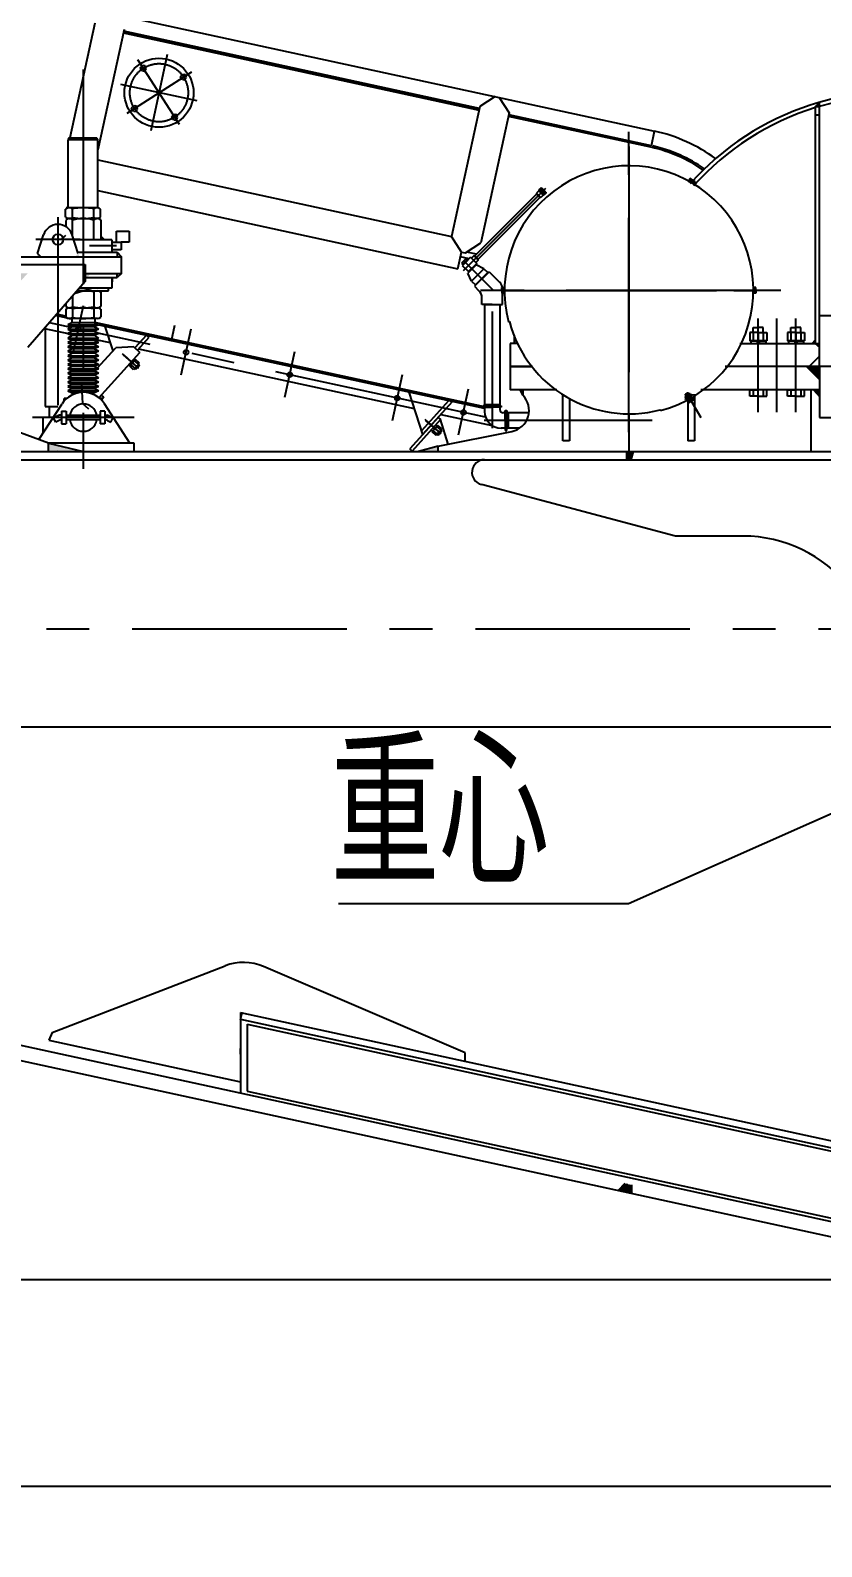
# Model space of a CAD drawing. Header units: millimetres. Extents: x 0 to 25200, y 0 to 17820.
# Drawn here: x 8133 to 10505, y 10669 to 15213 of the extents above; entities that cross this region are included whole.
import ezdxf

# ---------------------------------------------------------------- set-up
doc = ezdxf.new("R2010")
doc.units = ezdxf.units.MM
doc.header["$LTSCALE"] = 600
doc.linetypes.add('F', pattern=[0.75, 0.5, -0.25])
doc.linetypes.add('G', pattern=[2, 1.25, -0.25, 0.25, -0.25])
for name, color, linetype in [('01', 7, 'Continuous'), ('02', 1, 'Continuous'), ('04', 2, 'F'), ('05', 142, 'G'), ('08', 1, 'Continuous')]:
    doc.layers.add(name, color=color, linetype=linetype)
doc.styles.get("Standard").update_dxf_attribs({"font": 'isocp', "width": 0.707, "bigfont": 'intecad.shx'})
doc.dimstyles.new('INTE', dxfattribs={"dimscale": 60, "dimtxt": 7, "dimasz": 3, "dimexe": 3, "dimexo": 0, "dimgap": 1, "dimtad": 1, "dimdec": 0, "dimdsep": 46, "dimtxsty": 'Standard', "dimcen": 0, "dimclrd": 1, "dimclre": 1, "dimclrt": 3, "dimaunit": 1, "dimadec": 0, "dimazin": 0, "dimtfac": 1, "dimtdec": 0, "dimtmove": 0, "dimatfit": 0, "dimfxl": 0, "dimarcsym": 0})

# ---------------------------------------------------------------- blocks, each defined once
blk = doc.blocks.new('*U5')
at = {"layer": '01'}
for p, q in [((-25.6, 0), (-25.6, 25.4)), ((-25.6, 25.4), (0, 25.4)), ((-25.6, 15), (0, 15)), ((0, 25.4), (0, 0)), ((0, -25.4), (0, 0)), ((-25.6, 0), (-25.6, -25.4)), ((-25.6, -15), (0, -15)), ((-25.6, -25.4), (0, -25.4))]:
    blk.add_line(p, q, dxfattribs=at)
at = {"layer": '05'}
blk.add_line((-26.7, 0), (1.1, 0), dxfattribs=at)
blk = doc.blocks.new('*U6')
at = {"layer": '01'}
for p, q in [((-22.8, 7.5), (-22.8, 0)), ((0, 7.5), (-22.8, 7.5)), ((-22.8, 0), (0, 0)), ((0, 0), (-4.3, 7.5)), ((0, 7.5), (4.3, 0)), ((0, 7.5), (22.8, 7.5)), ((22.8, 0), (0, 0)), ((22.8, 7.5), (22.8, 0))]:
    blk.add_line(p, q, dxfattribs=at)
at = {"layer": '05'}
blk.add_line((0, 9.6), (0, -2.1), dxfattribs=at)
blk = doc.blocks.new('*U272')
at = {"layer": '01'}
for p, q in [((-8.4, 0), (-8.4, 8.9)), ((-8.4, 8.9), (0, 8.9)), ((-8.4, 5), (0, 5)), ((0, 8.9), (0, 0)), ((0, -8.9), (0, 0)), ((-8.4, 0), (-8.4, -8.9)), ((-8.4, -5), (0, -5)), ((-8.4, -8.9), (0, -8.9))]:
    blk.add_line(p, q, dxfattribs=at)
at = {"layer": '05'}
blk.add_line((-9.5, 0), (1.1, 0), dxfattribs=at)
blk = doc.blocks.new('*U275')
at = {"layer": '01'}
for p, q in [((-8.4, 0), (-8.4, 8.9)), ((-8.4, 8.9), (0, 8.9)), ((-8.4, 5), (0, 5)), ((0, 8.9), (0, 0)), ((0, -8.9), (0, 0)), ((-8.4, 0), (-8.4, -8.9)), ((-8.4, -5), (0, -5)), ((-8.4, -8.9), (0, -8.9))]:
    blk.add_line(p, q, dxfattribs=at)
at = {"layer": '05'}
blk.add_line((-9.5, 0), (1.1, 0), dxfattribs=at)
blk = doc.blocks.new('*U274')
at = {"layer": '01'}
for p, q in [((-8.4, 0), (-8.4, 8.9)), ((-8.4, 8.9), (0, 8.9)), ((-8.4, 5), (0, 5)), ((0, 8.9), (0, 0)), ((0, -8.9), (0, 0)), ((-8.4, 0), (-8.4, -8.9)), ((-8.4, -5), (0, -5)), ((-8.4, -8.9), (0, -8.9))]:
    blk.add_line(p, q, dxfattribs=at)
at = {"layer": '05'}
blk.add_line((-9.5, 0), (1.1, 0), dxfattribs=at)
blk = doc.blocks.new('*D328')
at = {"layer": '08', "color": 1, "lineweight": -2}
for p, q in [((6294.6, 13418.1), (2496.8, 13418.1)), ((2676.8, 13238.1), (2676.8, 11648.1)), ((11336.9, 11468.1), (2496.8, 11468.1))]:
    blk.add_line(p, q, dxfattribs=at)
at = {"layer": '08', "color": 1}
for points in [[(2646.8, 13238.1), (2706.8, 13238.1), (2676.8, 13418.1)], [(2646.8, 11648.1), (2706.8, 11648.1), (2676.8, 11468.1)]]:
    blk.add_solid(points, dxfattribs=at)
at = {"layer": 'DEFPOINTS', "color": 0}
for p in [(6294.6, 13418.1), (2676.8, 11468.1), (11336.9, 11468.1)]:
    blk.add_point(p, dxfattribs=at)
at = {"layer": '08', "color": 3, "insert": (2406.8, 12443.1), "char_height": 420, "attachment_point": 5, "rotation": 90}
blk.add_mtext('1950', dxfattribs=at)
blk = doc.blocks.new('*D329')
at = {"layer": '08', "color": 1, "lineweight": -2}
for p, q in [((10939.4, 12752.5), (10939.4, 10668.7)), ((4326.9, 12146.6), (4326.9, 10668.7)), ((10759.4, 10848.7), (4506.9, 10848.7))]:
    blk.add_line(p, q, dxfattribs=at)
at = {"layer": '08', "color": 1}
for points in [[(4506.9, 10878.7), (4506.9, 10818.7), (4326.9, 10848.7)], [(10759.4, 10878.7), (10759.4, 10818.7), (10939.4, 10848.7)]]:
    blk.add_solid(points, dxfattribs=at)
at = {"layer": 'DEFPOINTS', "color": 0}
for p in [(10939.4, 12752.5), (4326.9, 12146.6), (4326.9, 10848.7)]:
    blk.add_point(p, dxfattribs=at)
at = {"layer": '08', "color": 3, "insert": (7633.2, 11118.7), "char_height": 420, "attachment_point": 5}
blk.add_mtext('6612', dxfattribs=at)
blk = doc.blocks.new('*D222')
at = {"layer": '08', "color": 1, "lineweight": -2}
for p, q in [((10663.8, 13124.6), (3667.9, 13124.6)), ((3847.9, 12944.6), (3847.9, 11648.1)), ((10225.4, 11468.1), (3667.9, 11468.1))]:
    blk.add_line(p, q, dxfattribs=at)
at = {"layer": '08', "color": 1}
for points in [[(3817.9, 12944.6), (3877.9, 12944.6), (3847.9, 13124.6)], [(3817.9, 11648.1), (3877.9, 11648.1), (3847.9, 11468.1)]]:
    blk.add_solid(points, dxfattribs=at)
at = {"layer": 'DEFPOINTS', "color": 0}
for p in [(10663.8, 13124.6), (3847.9, 11468.1), (10225.4, 11468.1)]:
    blk.add_point(p, dxfattribs=at)
at = {"layer": '08', "color": 3, "insert": (3577.9, 12296.3), "char_height": 420, "attachment_point": 5, "rotation": 90}
blk.add_mtext('1657', dxfattribs=at)

msp = doc.modelspace()

# ---------------------------------------------------------------- hatches: boundary and pattern name
at = {"layer": '01', "ltscale": 0.857143}
for points in [[(10498.8, 14997.3), (10486.8, 14984.6), (10498, 14984.6, -0.00025), (10498.8, 14984.8)], [(8246.8, 14680.8), (8246.8, 14685.5), (8241.3, 14678.8, -0.089698)], [(8335.8, 14680.8, -0.089698), (8341.3, 14678.8), (8335.8, 14685.5)], [(8344.2, 14599.1), (8359.1, 14585.1), (8344.2, 14585.1)], [(10476.5, 14274.6), (10486.8, 14274.6), (10486.8, 14284.8)], [(10485.9, 14274.6), (10498.8, 14274.6), (10498.8, 14263.7)], [(10498.8, 14115.9), (10498.8, 14135.1), (10480.7, 14135.1)], [(10096.2, 14105.5, 0.003258), (10100.5, 14107.7), (10098, 14112.1)], [(10122.3, 14120.2), (10113.4, 14121), (10116, 14116.4, 0.005001)], [(8187.3, 13976.1), (8187.3, 13951.1), (8292.9, 13951.1)]]:
    msp.add_hatch(color=256, dxfattribs=at).paths.add_polyline_path(points)
h = msp.add_hatch(color=256, dxfattribs=at)
h.paths.add_polyline_path([(8249.8, 14886.1), (8246.8, 14886.1), (8249.8, 14890.2)])
h.paths.add_polyline_path([(8335.8, 14886.1), (8332.8, 14886.1), (8332.8, 14890.1)])
h = msp.add_hatch(color=256, dxfattribs=at)
h.paths.add_polyline_path([(8279.8, 14534.1), (8276.6, 14543.9), (8266.8, 14534.1)])
h.paths.add_polyline_path([(8155, 14543.9), (8151.8, 14534.1), (8164.8, 14534.1)])
h = msp.add_hatch(color=256, dxfattribs=at)
h.paths.add_polyline_path([(8406.8, 14534.1), (8393.8, 14548.1), (8393.8, 14534.1)])
h.paths.add_polyline_path([(8406.8, 14484.1), (8393.8, 14484.1), (8393.8, 14472.1)])
h = msp.add_hatch(color=256, dxfattribs=at)
h.paths.add_polyline_path([(8313.9, 14484.1), (8297.8, 14484.1), (8297.8, 14464.1)])
h.paths.add_polyline_path([(8124.8, 14484.1), (8101.8, 14484.1), (8101.8, 14461.6), (8101.8, 14459.1)])
at = {"layer": '01', "linetype": 'Continuous', "ltscale": 0.857143}
h = msp.add_hatch(color=7, dxfattribs=at)
h.paths.add_polyline_path([(10459.8, 14205.1), (10473.3, 14191.6), (10473.3, 14205.1)])
h.paths.add_polyline_path([(10473.3, 14205.1), (10473.3, 14191.6), (10478.8, 14186.1), (10498.8, 14186.1), (10498.8, 14205.1)])
h.paths.add_polyline_path([(10498.8, 14166.1), (10498.8, 14186.1), (10478.8, 14186.1)])
for points in [[(9609.3, 14135.1), (9601.1, 14135.1), (9609.3, 14119.1)], [(9355.3, 13951.1), (9355.3, 13967.1), (9297.2, 13951.1)], [(9940.1, 13951.1), (9920.9, 13951.1), (9920.9, 13926.1), (9933.4, 13926.1)]]:
    msp.add_hatch(color=7, dxfattribs=at).paths.add_polyline_path(points)
at = {"layer": '01', "ltscale": 0.857143}
h = msp.add_hatch(color=256, dxfattribs=at)
h.paths.add_polyline_path([(9921.1, 11755.9), (9914.9, 11757.2), (9895.4, 11735.9), (9915.8, 11731.4)])
h.paths.add_polyline_path([(9915.8, 11731.4), (9934.9, 11727.3), (9934.9, 11752.8), (9921.1, 11755.9)])

# ---------------------------------------------------------------- linework, layer by layer
at = {"ltscale": 0.857143}
for p, q in [((8481, 14298.8), (8356.9, 14325.7)), ((8356.9, 14325.7), (8380.5, 14252)), ((8556.2, 14282.5), (8380.7, 14320.6)), ((8481, 14298.8), (8446.7, 14261.1)), ((8488.4, 14292.1), (8454.2, 14254.4)), ((8488.4, 14292.1), (8481, 14298.8)), ((8333.9, 14200.3), (8389.2, 14261.7)), ((8338.9, 14111.7), (8461.5, 14247.8)), ((8442.9, 14264.5), (8389.2, 14261.7)), ((8442.9, 14264.5), (8461.5, 14247.8)), ((8286.8, 14148), (8289.7, 14094.3)), ((8308.2, 14077.6), (8289.7, 14094.3)), ((8346.2, 14119.7), (8338.9, 14111.7)), ((8353.6, 14113), (8346.2, 14119.7)), ((8353.6, 14113), (8348.8, 14107.7)), ((9268.1, 14128.3), (9308.8, 14001.2)), ((9387, 14102.5), (9305.2, 14012.4)), ((9398, 14099.7), (9308.7, 14001.4)), ((9386.9, 14102.4), (9379.5, 14109.1)), ((9729.3, 13983.1), (9729.3, 14122.8)), ((9355.3, 14052.9), (9270.3, 13958.5)), ((9362.7, 14046.2), (9277.7, 13951.8)), ((9355.3, 14052.9), (9362.7, 14046.2)), ((9385.5, 13973.1), (9362.7, 14046.2)), ((8213.4, 13951.3), (8384.1, 13951.1)), ((9277.7, 13951.8), (9270.3, 13958.5))]:
    msp.add_line(p, q, dxfattribs=at)
msp.add_arc((9927.6, 14434), 372.9, 284.674, 194.6932, dxfattribs=at)
at = {"layer": '01', "color": 7, "linetype": 'Continuous', "ltscale": 0.857143}
for p, q in [((7571.6, 15437.8), (10004.1, 14910.6)), ((8326.2, 15234.7), (8251.7, 14891.1)), ((8414.2, 15215.7), (8335.8, 14854.2)), ((8411.9, 15205), (9478.1, 14974)), ((9478.1, 14974), (8411.9, 15205)), ((9479.2, 14978.8), (8412.9, 15209.9)), ((9526.3, 15014.2), (9480.4, 14984.6)), ((9538.8, 15011.5), (9568.4, 14965.5)), ((10498.8, 14205.1), (10498.8, 14997.3)), ((9480.4, 14984.6), (9395.9, 14594.8)), ((9568.4, 14965.5), (9483.9, 14575.7)), ((9993.6, 14862.2), (9566.1, 14954.9)), ((10003, 14860.2), (9566.1, 14954.9)), ((9994.7, 14867.1), (9567.1, 14959.8)), ((10486.8, 14274.6), (10486.8, 14984.6)), ((10486.8, 14984.6), (10498.8, 14984.6)), ((10486.8, 14959.6), (10498.8, 14959.6)), ((9994.7, 14867.1), (10004.1, 14910.6)), ((8246.8, 14680.8), (8246.8, 14886.1)), ((8249.8, 14886.1), (8249.8, 14891.1)), ((8332.8, 14886.1), (8332.8, 14891.1)), ((8335.8, 14680.9), (8335.8, 14886.1)), ((9663, 14740.1), (9657.4, 14734.5)), ((9657.4, 14734.5), (9657.4, 14731.6)), ((9657.4, 14731.6), (9663.7, 14725.3)), ((9664.1, 14739.1), (9658.4, 14733.4)), ((9665.2, 14738), (9659.5, 14732.4)), ((9666.2, 14737), (9660.6, 14731.3)), ((9667.3, 14735.9), (9661.6, 14730.2)), ((9668.3, 14734.8), (9662.7, 14729.2)), ((9663, 14740.1), (9670.8, 14732.4)), ((9665.9, 14740.1), (9663, 14740.1)), ((9669.4, 14733.8), (9663.7, 14728.1)), ((9670.1, 14718.9), (9663.7, 14725.3)), ((9670.5, 14732.7), (9664.8, 14727.1)), ((9671.2, 14732), (9665.5, 14726.3)), ((9665.9, 14740.1), (9672.2, 14733.8)), ((9672.2, 14730.9), (9666.6, 14725.3)), ((9673.3, 14729.9), (9667.6, 14724.2)), ((9674.3, 14728.8), (9668.7, 14723.2)), ((9675.4, 14727.8), (9669.8, 14722.1)), ((9678.6, 14724.6), (9670.8, 14732.4)), ((9676.5, 14726.7), (9670.8, 14721)), ((9677.5, 14725.6), (9671.9, 14720)), ((9678.6, 14727.4), (9672.2, 14733.8)), ((9678.6, 14724.6), (9672.9, 14718.9)), ((9678.6, 14727.4), (9678.6, 14724.6)), ((9672.9, 14718.9), (9670.1, 14718.9)), ((9425.8, 14548.4), (9395.9, 14594.8)), ((8377.8, 14585.1), (8377.8, 14548.1)), ((9437.5, 14545.8), (9483.9, 14575.7)), ((9452.8, 14532.7), (9428, 14508)), ((9428, 14508), (9446.4, 14489.6)), ((9469.5, 14509.9), (9444.5, 14484.8)), ((9471.2, 14514.3), (9446.4, 14489.6)), ((9452.8, 14532.7), (9471.2, 14514.3)), ((9461.3, 14504.4), (9462.7, 14503)), ((9450, 14493.1), (9451.4, 14491.7)), ((9508.7, 14489.5), (9464.8, 14445.7)), ((9508.7, 14489.5), (9540, 14458.2)), ((8273.8, 14432.1), (8367.3, 14432.1)), ((8367.3, 14432.1), (8367.3, 14440.1)), ((9464.8, 14445.7), (9478, 14432.5)), ((9486.8, 14391.6), (9486.8, 14411.3)), ((9548.8, 14391.6), (9548.8, 14437)), ((8239.4, 14356.3), (8212.7, 14362.1)), ((9517.8, 14391.6), (9486.8, 14391.6)), ((9517.8, 14391.6), (9548.8, 14391.6)), ((8175.5, 14319.5), (8246.4, 14304.1)), ((8257.4, 14347.3), (8208.9, 14357.8)), ((9494.7, 14084.2), (8326.2, 14337.5)), ((9494.7, 14079.1), (8339.2, 14329.5)), ((10498.8, 14358.1), (10614.7, 14358.1)), ((8328.5, 14286.3), (8372.6, 14276.8)), ((9594.9, 14274.6), (9571.3, 14274.6)), ((9571.3, 14274.6), (9571.3, 14205.1)), ((10259.7, 14274.6), (10498.8, 14274.6)), ((8446.8, 14224), (8443.1, 14227.3)), ((8457.7, 14258.3), (9283.8, 14079.3)), ((10467.3, 14205.1), (10498.8, 14236.6)), ((8432.7, 14208.4), (8429, 14211.7)), ((8436, 14219.5), (8438, 14214.2)), ((8437.8, 14221.5), (8439.8, 14216.2)), ((9571.3, 14205.1), (9638.2, 14205.1)), ((9638.2, 14205.1), (9571.8, 14205.1)), ((9571.8, 14205.1), (9571.8, 14135.1)), ((10605.3, 14205.1), (10216.4, 14205.1)), ((10498.8, 14166.1), (10459.8, 14205.1)), ((10498.8, 14205.6), (10498.8, 14052.1)), ((9711.2, 14135.1), (9571.8, 14135.1)), ((9609.3, 14119.1), (9601.1, 14135.1)), ((9609.3, 14135.1), (9609.3, 14119.1)), ((10498.8, 14135.1), (10143.4, 14135.1)), ((8187.3, 13976.1), (7830.9, 14107.5)), ((8158.7, 13986.6), (8228.1, 14093.5)), ((8431.8, 13976.1), (8355.5, 14093.5)), ((9749.3, 14110.9), (9749.3, 13983.1)), ((10104.3, 14110.4), (10104.3, 13983.1)), ((10124.3, 14122.1), (10124.3, 13983.1)), ((8189.3, 14085.9), (8189.3, 14053.5)), ((8227, 14071.1), (8241, 14071.1)), ((8227, 14071.1), (8227, 14033.1)), ((8241, 14071.1), (8241, 14033.1)), ((8342.6, 14071.1), (8342.6, 14033.1)), ((8356.6, 14071.1), (8342.6, 14071.1)), ((8356.6, 14071.1), (8356.6, 14033.1)), ((9363.7, 14062), (9517.3, 14028.7)), ((10498.8, 14052.1), (10614.7, 14052.1)), ((8227, 14033.1), (8241, 14033.1)), ((8356.6, 14033.1), (8342.6, 14033.1)), ((9339.2, 14011.5), (9335.5, 14014.9)), ((9342.5, 14022.7), (9344.4, 14017.4)), ((9344.3, 14024.6), (9346.2, 14019.3)), ((9353.2, 14027.1), (9349.5, 14030.5)), ((9355.3, 13967.1), (9297.2, 13951.1)), ((9355.3, 13951.1), (9355.3, 13967.1)), ((9749.3, 13983.1), (9729.3, 13983.1)), ((9920.9, 13926.1), (9920.9, 13951.1)), ((9940.1, 13951.1), (9933.4, 13926.1)), ((10124.3, 13983.1), (10104.3, 13983.1)), ((4628.9, 13926.1), (11626.5, 13926.1)), ((10269.9, 13697.1), (10066.9, 13697.1)), ((8199, 12210), (8717.3, 12409.4)), ((9436.4, 12148.7), (8831.7, 12407.3))]:
    msp.add_line(p, q, dxfattribs=at)
at = {"layer": '01', "ltscale": 0.857143}
for p, q in [((8462.9, 15101), (8469.1, 15107.9)), ((8465.7, 15092.2), (8462.9, 15101)), ((8469.9, 15091.3), (8465.7, 15092.2)), ((8469.1, 15107.9), (8473.3, 15107)), ((8469.9, 15091.3), (8474.1, 15090.4)), ((8477.5, 15106.1), (8473.3, 15107)), ((8474.1, 15090.4), (8480.3, 15097.3)), ((8480.3, 15097.3), (8477.5, 15106.1)), ((8583.5, 15074.9), (8589.7, 15081.8)), ((8586.3, 15066.1), (8583.5, 15074.9)), ((8590.5, 15065.2), (8586.3, 15066.1)), ((8589.7, 15081.8), (8593.9, 15080.8)), ((8590.5, 15065.2), (8594.7, 15064.3)), ((8598, 15079.9), (8593.9, 15080.8)), ((8594.7, 15064.3), (8600.9, 15071.1)), ((8600.9, 15071.1), (8598, 15079.9)), ((10486.8, 14984.6), (10498.8, 14997.3)), ((8436.8, 14980.5), (8443, 14987.3)), ((8439.6, 14971.7), (8436.8, 14980.5)), ((8443.8, 14970.8), (8439.6, 14971.7)), ((8443, 14987.3), (8447.2, 14986.4)), ((8443.8, 14970.8), (8447.9, 14969.8)), ((8451.3, 14985.5), (8447.2, 14986.4)), ((8447.9, 14969.8), (8454.1, 14976.7)), ((8454.1, 14976.7), (8451.3, 14985.5)), ((8557.4, 14954.3), (8563.6, 14961.2)), ((8560.2, 14945.5), (8557.4, 14954.3)), ((8563.6, 14961.2), (8567.7, 14960.3)), ((8571.9, 14959.4), (8567.7, 14960.3)), ((8568.5, 14943.7), (8574.7, 14950.6)), ((8574.7, 14950.6), (8571.9, 14959.4)), ((8564.4, 14944.6), (8560.2, 14945.5)), ((8564.4, 14944.6), (8568.5, 14943.7)), ((8249.8, 14890.2), (8246.8, 14886.1)), ((8246.8, 14886.1), (8335.8, 14886.1)), ((8249.8, 14891.1), (8332.8, 14891.1)), ((8332.8, 14890.1), (8335.8, 14886.1)), ((8335.8, 14824.5), (9395.9, 14594.8)), ((8335.8, 14732.4), (9415, 14498.5)), ((9657.4, 14731.6), (9650.5, 14724.8)), ((9650.5, 14724.8), (9650.5, 14722)), ((9650.5, 14724.8), (9656.9, 14718.4)), ((9657.4, 14734.5), (9665.2, 14726.7)), ((9672.9, 14718.9), (9665.2, 14726.7)), ((8246.8, 14685.5), (8241.3, 14678.8)), ((8333.7, 14681.1), (8249, 14681.1)), ((8259.3, 14649.1), (8259.3, 14681.1)), ((8323.3, 14649.1), (8323.3, 14681.1)), ((9650.5, 14722), (9465.7, 14537.1)), ((9660.4, 14712.1), (9475.6, 14527.2)), ((9650.5, 14722), (9655.5, 14717)), ((9660.4, 14712.1), (9655.5, 14717)), ((9663.2, 14712.1), (9656.9, 14718.4)), ((9663.2, 14712.1), (9660.4, 14712.1)), ((9670.1, 14718.9), (9663.2, 14712.1)), ((8238.9, 14653.1), (8238.9, 14677)), ((8239.4, 14642.8), (8239.4, 14624.4)), ((8249, 14649.1), (8333.8, 14649.1)), ((8259.8, 14596.2), (8259.8, 14649.1)), ((8323.8, 14585.1), (8323.8, 14649.1)), ((8344.2, 14645.1), (8340.5, 14647.1)), ((8343.8, 14653.1), (8343.8, 14677)), ((8344.2, 14645.1), (8344.2, 14585.1)), ((8155, 14543.9), (8173, 14600)), ((8224.5, 14585.1), (8239.4, 14599.1)), ((8276.6, 14543.9), (8258.6, 14600)), ((8391.4, 14578.2), (8391.4, 14611.1)), ((8391.4, 14611.1), (8429.4, 14611.1)), ((8429.4, 14611.1), (8429.4, 14578.2)), ((8164.8, 14534.1), (8155, 14543.9)), ((8377.8, 14585.1), (8263.4, 14585.1)), ((8275.3, 14548.1), (8393.8, 14548.1)), ((8377.8, 14578.2), (8404.9, 14578.2)), ((8404.9, 14554.9), (8377.8, 14554.9)), ((8393.8, 14548.1), (8406.8, 14534.1)), ((8393.8, 14548.1), (8393.8, 14534.1)), ((8404.9, 14578.2), (8404.9, 14554.9)), ((8429.4, 14578.2), (8404.9, 14578.2)), ((9415, 14498.5), (9425.8, 14548.4)), ((9425.8, 14548.4), (9437.5, 14545.8)), ((9470.4, 14541.8), (9441.1, 14548.1)), ((8076.8, 14534.1), (8406.8, 14534.1)), ((8101.8, 14510.6), (8297.8, 14510.6)), ((8297.8, 14510.6), (8297.8, 14459.6)), ((8406.8, 14484.1), (8406.8, 14534.1)), ((9448.2, 14528.2), (9422.6, 14533.7)), ((9432.4, 14521.9), (9425.4, 14514.9)), ((9425.4, 14514.9), (9430.2, 14510.1)), ((9428.2, 14517.7), (9433, 14512.9)), ((9430.2, 14510.1), (9437.2, 14517.1)), ((9432.4, 14521.9), (9439.4, 14529)), ((9436.7, 14526.2), (9441.5, 14521.4)), ((9444.2, 14524.2), (9437.2, 14517.1)), ((9439.4, 14529), (9444.2, 14524.2)), ((9462.9, 14537.1), (9455.6, 14529.9)), ((9462.9, 14537.1), (9465.7, 14537.1)), ((9462.9, 14537.1), (9469.2, 14530.8)), ((9465.7, 14537.1), (9470.6, 14532.2)), ((9475.6, 14524.4), (9468.3, 14517.1)), ((9475.6, 14524.4), (9469.2, 14530.8)), ((9492.9, 14498.5), (9469.5, 14509.9)), ((9475.6, 14527.2), (9470.6, 14532.2)), ((9474.3, 14480), (9492.9, 14498.5)), ((9474.3, 14480), (9492.9, 14498.5)), ((9475.6, 14524.4), (9475.6, 14527.2)), ((9492.9, 14498.5), (9504.5, 14486.9)), ((8297.8, 14459.6), (8125.8, 14262.6)), ((8297.8, 14484.1), (8406.8, 14484.1)), ((8297.8, 14472.1), (8393.8, 14472.1)), ((8377.8, 14472.1), (8377.8, 14440.1)), ((8378.8, 14471.6), (8378.8, 14459.1)), ((8406.8, 14484.1), (8393.8, 14472.1)), ((8393.8, 14472.1), (8393.8, 14484.1)), ((9455.8, 14461.5), (9444.5, 14484.8)), ((9474.3, 14480), (9455.8, 14461.5)), ((9474.3, 14480), (9455.8, 14461.5)), ((9455.8, 14461.5), (9467.5, 14449.8)), ((9467.5, 14449.8), (9486, 14468.4)), ((9504.5, 14486.9), (9486, 14468.4)), ((8259.8, 14416), (8259.8, 14349.1)), ((8267.5, 14424.9), (8316.9, 14440.1)), ((8377.8, 14440.1), (8280.8, 14440.1)), ((8323.8, 14432.1), (8323.8, 14349.1)), ((8344.2, 14428), (8344.2, 14385.1)), ((8212.7, 14362.1), (8239.4, 14356.3)), ((8239.4, 14392.6), (8239.4, 14385.1)), ((8239.4, 14377), (8239.4, 14353.1)), ((8248.2, 14381.1), (8335.4, 14381.1)), ((8344.2, 14377), (8344.2, 14353.1)), ((9494.7, 14391.6), (9494.7, 14087.2)), ((9494.7, 14391.6), (9540.9, 14391.6)), ((9540.9, 14391.6), (9540.9, 14087.2)), ((8177.3, 14321.6), (8177.3, 14085.9)), ((8259.8, 14337.6), (8246, 14330.4)), ((8246, 14330.4), (8258.5, 14324.3)), ((8246, 14330.4), (8337.6, 14330.4)), ((8258.5, 14324.3), (8246, 14317.2)), ((8246, 14317.2), (8258.5, 14311.1)), ((8246, 14317.2), (8337.6, 14317.2)), ((8334.2, 14349.1), (8249.4, 14349.1)), ((8257.4, 14349.1), (8257.4, 14337.6)), ((8257.4, 14337.6), (8326.2, 14337.6)), ((8325.1, 14324.3), (8258.5, 14324.3)), ((8323.8, 14337.6), (8337.6, 14330.4)), ((8337.6, 14330.4), (8325.1, 14324.3)), ((8325.1, 14324.3), (8337.6, 14317.2)), ((8337.6, 14317.2), (8325.1, 14311.1)), ((8326.2, 14349.1), (8326.2, 14337.6)), ((8326.2, 14337.5), (9494.7, 14084.2)), ((9566.9, 14339.4), (9570.3, 14340.3)), ((10300.3, 14322.1), (10315.3, 14322.1)), ((10300.3, 14307.7), (10300.3, 14322.1)), ((10330.3, 14322.1), (10315.3, 14322.1)), ((10330.3, 14307.7), (10330.3, 14322.1)), ((10413.3, 14322.1), (10428.3, 14322.1)), ((10413.3, 14307.7), (10413.3, 14322.1)), ((10443.3, 14322.1), (10428.3, 14322.1)), ((10443.3, 14307.7), (10443.3, 14322.1)), ((8258.5, 14311.1), (8246, 14303.9)), ((8246, 14303.9), (8258.5, 14297.9)), ((8246, 14303.9), (8337.6, 14303.9)), ((8258.5, 14297.9), (8246, 14290.7)), ((8246, 14290.7), (8258.5, 14284.7)), ((8246, 14290.7), (8337.6, 14290.7)), ((8258.5, 14284.7), (8246, 14277.5)), ((8246, 14277.5), (8258.5, 14271.4)), ((8246, 14277.5), (8337.6, 14277.5)), ((8258.5, 14271.4), (8246, 14264.3)), ((8325.1, 14311.1), (8258.5, 14311.1)), ((8325.1, 14297.9), (8258.5, 14297.9)), ((8325.1, 14284.7), (8258.5, 14284.7)), ((8325.1, 14271.4), (8258.5, 14271.4)), ((8325.1, 14311.1), (8337.6, 14303.9)), ((8337.6, 14303.9), (8325.1, 14297.9)), ((8325.1, 14297.9), (8337.6, 14290.7)), ((8337.6, 14290.7), (8325.1, 14284.7)), ((8325.1, 14284.7), (8337.6, 14277.5)), ((8337.6, 14277.5), (8325.1, 14271.4)), ((8325.1, 14271.4), (8337.6, 14264.3)), ((9584.3, 14274.6), (9584.3, 14298.9)), ((10476.5, 14274.6), (10486.8, 14284.8)), ((10485.9, 14274.6), (10498.8, 14263.7)), ((8246, 14264.3), (8258.5, 14258.2)), ((8246, 14264.3), (8337.6, 14264.3)), ((8258.5, 14258.2), (8246, 14251)), ((8246, 14251), (8258.5, 14245)), ((8246, 14251), (8337.6, 14251)), ((8258.5, 14245), (8246, 14237.8)), ((8246, 14237.8), (8258.5, 14231.8)), ((8246, 14237.8), (8337.6, 14237.8)), ((8258.5, 14231.8), (8246, 14224.6)), ((8246, 14224.6), (8258.5, 14218.5)), ((8246, 14224.6), (8337.6, 14224.6)), ((8325.1, 14258.2), (8258.5, 14258.2)), ((8325.1, 14245), (8258.5, 14245)), ((8325.1, 14231.8), (8258.5, 14231.8)), ((8337.6, 14264.3), (8325.1, 14258.2)), ((8325.1, 14258.2), (8337.6, 14251)), ((8337.6, 14251), (8325.1, 14245)), ((8325.1, 14245), (8337.6, 14237.8)), ((8337.6, 14237.8), (8325.1, 14231.8)), ((8325.1, 14231.8), (8337.6, 14224.6)), ((8337.6, 14224.6), (8325.1, 14218.5)), ((8448.5, 14225.9), (8439.8, 14216.2)), ((8460.3, 14215.3), (8448.5, 14225.9)), ((8258.5, 14218.5), (8246, 14211.4)), ((8246, 14211.4), (8258.5, 14205.3)), ((8246, 14211.4), (8337.6, 14211.4)), ((8258.5, 14205.3), (8246, 14198.1)), ((8246, 14198.1), (8258.5, 14192.1)), ((8246, 14198.1), (8337.6, 14198.1)), ((8258.5, 14192.1), (8246, 14184.9)), ((8246, 14184.9), (8258.5, 14178.9)), ((8246, 14184.9), (8337.6, 14184.9)), ((8258.5, 14178.9), (8246, 14171.7)), ((8325.1, 14218.5), (8258.5, 14218.5)), ((8325.1, 14205.3), (8258.5, 14205.3)), ((8258.5, 14192.1), (8325.1, 14192.1)), ((8258.5, 14178.9), (8325.1, 14178.9)), ((8325.1, 14218.5), (8337.6, 14211.4)), ((8337.6, 14211.4), (8325.1, 14205.3)), ((8325.1, 14205.3), (8337.6, 14198.1)), ((8337.6, 14198.1), (8325.1, 14192.1)), ((8325.1, 14192.1), (8337.6, 14184.9)), ((8337.6, 14184.9), (8325.1, 14178.9)), ((8325.1, 14178.9), (8337.6, 14171.7)), ((8431, 14206.5), (8439.8, 14216.2)), ((8442.8, 14195.8), (8431, 14206.5)), ((8446.2, 14199.6), (8434.4, 14210.2)), ((8434.4, 14210.2), (8449.3, 14196.9)), ((8451.6, 14205.5), (8442.8, 14195.8)), ((8456.9, 14211.5), (8445.1, 14222.1)), ((8445.1, 14222.1), (8460, 14208.8)), ((8449.3, 14196.9), (8454.6, 14202.8)), ((8451.6, 14205.5), (8460.3, 14215.3)), ((8460, 14208.8), (8454.6, 14202.8)), ((8246, 14171.7), (8258.5, 14165.7)), ((8246, 14171.7), (8337.6, 14171.7)), ((8258.5, 14165.7), (8246, 14158.5)), ((8246, 14158.5), (8258.5, 14152.4)), ((8246, 14158.5), (8337.6, 14158.5)), ((8258.5, 14152.4), (8246, 14145.2)), ((8246, 14145.2), (8258.5, 14139.2)), ((8246, 14145.2), (8337.6, 14145.2)), ((8258.5, 14139.2), (8246, 14132)), ((8258.5, 14165.7), (8325.1, 14165.7)), ((8258.5, 14152.4), (8325.1, 14152.4)), ((8258.5, 14139.2), (8325.1, 14139.2)), ((8337.6, 14171.7), (8325.1, 14165.7)), ((8325.1, 14165.7), (8337.6, 14158.5)), ((8337.6, 14158.5), (8325.1, 14152.4)), ((8325.1, 14152.4), (8337.6, 14145.2)), ((8337.6, 14145.2), (8325.1, 14139.2)), ((8325.1, 14139.2), (8337.6, 14132)), ((10289.9, 14135.1), (10315.3, 14135.1)), ((10289.9, 14116.4), (10289.9, 14135.1)), ((10300.3, 14135.1), (10300.3, 14116.4)), ((10340.7, 14135.1), (10315.3, 14135.1)), ((10330.3, 14135.1), (10330.3, 14116.4)), ((10340.7, 14116.4), (10340.7, 14135.1)), ((10402.9, 14135.1), (10428.3, 14135.1)), ((10402.9, 14116.4), (10402.9, 14135.1)), ((10413.3, 14135.1), (10413.3, 14116.4)), ((10453.7, 14135.1), (10428.3, 14135.1)), ((10443.3, 14135.1), (10443.3, 14116.4)), ((10453.7, 14116.4), (10453.7, 14135.1)), ((10473.3, 13951.1), (10473.3, 14135.1)), ((10480.7, 14135.1), (10498.8, 14115.9)), ((8241.4, 14109.1), (8234.8, 14109.1)), ((8234.8, 14102.3), (8234.8, 14109.1)), ((8246, 14132), (8258.5, 14126)), ((8246, 14132), (8337.6, 14132)), ((8258.5, 14126), (8274.2, 14126)), ((8258.5, 14126), (8258.5, 14120.4)), ((8325.1, 14126), (8309.5, 14126)), ((8337.6, 14132), (8325.1, 14126)), ((8348.8, 14109.1), (8342.2, 14109.1)), ((8348.8, 14102.3), (8348.8, 14109.1)), ((9490.8, 14087.2), (9490.8, 14083.2)), ((9517.8, 14087.2), (9490.8, 14087.2)), ((9494.7, 14091.6), (9540.9, 14091.6)), ((9517.8, 14087.2), (9544.8, 14087.2)), ((9544.8, 14087.2), (9544.8, 14083.2)), ((10098, 14112.1), (10096.2, 14105.5)), ((10097.4, 14122.2), (10104.5, 14126.2)), ((10097.4, 14121.1), (10106.1, 14126.1)), ((10097.4, 14121.1), (10097.4, 14122.2)), ((10099.8, 14116.9), (10097.4, 14121.1)), ((10104.5, 14126.2), (10106.1, 14126.1)), ((10106.1, 14126.1), (10108.5, 14121.8)), ((10113.4, 14121), (10122.3, 14120.2)), ((10315.3, 14116.4), (10289.9, 14116.4)), ((10315.3, 14116.4), (10340.7, 14116.4)), ((10428.3, 14116.4), (10402.9, 14116.4)), ((10428.3, 14116.4), (10453.7, 14116.4)), ((8171.5, 14006.3), (8171.5, 14053.5)), ((8171.5, 14053.5), (8202.1, 14053.5)), ((8177.3, 14085.9), (8215.8, 14085.9)), ((8215.5, 14057.8), (8202.8, 14050.6)), ((8209.6, 14038.4), (8202.8, 14050.6)), ((8219.2, 14043.8), (8209.6, 14038.4)), ((8227, 14059.1), (8220.4, 14059.1)), ((8227, 14045.1), (8224.1, 14045.1)), ((8241, 14059.1), (8342.6, 14059.1)), ((8342.6, 14045.1), (8241, 14045.1)), ((8356.6, 14059.1), (8363.2, 14059.1)), ((8359.5, 14045.1), (8356.6, 14045.1)), ((8364.4, 14043.8), (8374, 14038.4)), ((8368.1, 14057.8), (8380.9, 14050.6)), ((8374, 14038.4), (8380.9, 14050.6)), ((9490.8, 14083.2), (9517.8, 14083.2)), ((9494.7, 14083.2), (9494.7, 14070.5)), ((9544.8, 14083.2), (9517.8, 14083.2)), ((9540.9, 14083.2), (9540.9, 14076.6)), ((9556.7, 14066.6), (9550.9, 14066.6)), ((9556.7, 14073.4), (9561.9, 14073.4)), ((9556.7, 14043.6), (9556.7, 14073.4)), ((9556.7, 14043.6), (9556.7, 14013.7)), ((9561.9, 14073.4), (9561.9, 14043.6)), ((9627.6, 14066.6), (9561.9, 14066.6)), ((9561.9, 14013.7), (9561.9, 14043.6)), ((9565.8, 14066.6), (9565.8, 14020.5)), ((10022, 14073.3), (10021.2, 14076.7)), ((9337.4, 14009.6), (9346.2, 14019.3)), ((9349.3, 13999), (9337.4, 14009.6)), ((9352.7, 14002.7), (9340.9, 14013.4)), ((9340.9, 14013.4), (9355.7, 14000)), ((9355, 14029), (9346.2, 14019.3)), ((9358, 14008.7), (9349.3, 13999)), ((9363.4, 14014.6), (9351.6, 14025.3)), ((9351.6, 14025.3), (9366.4, 14011.9)), ((9366.8, 14018.4), (9355, 14029)), ((9355.3, 13967.1), (9576.5, 14011)), ((9355.7, 14000), (9361.1, 14005.9)), ((9358, 14008.7), (9366.8, 14018.4)), ((9366.4, 14011.9), (9361.1, 14005.9)), ((9556.7, 14020.5), (9544.7, 14020.5)), ((9556.7, 14013.7), (9561.9, 14013.7)), ((9599.5, 14020.5), (9561.9, 14020.5)), ((4577.9, 13951.1), (11688.2, 13951.1)), ((8139.3, 13951.1), (8444.3, 13951.1)), ((8187.3, 13951.1), (8187.3, 13976.1)), ((8187.3, 13976.1), (8292.9, 13951.1)), ((8444.3, 13976.1), (8187.3, 13976.1)), ((8444.3, 13951.1), (8444.3, 13976.1)), ((10066.9, 13697.1), (9485.2, 13851.3)), ((4634.4, 12925.4), (10932.3, 11556.5)), ((7071.7, 12349.6), (10922.7, 11512.6)), ((8763.5, 12269.4), (8763.5, 12061.7)), ((8763.5, 12269.4), (10982.4, 11787.1)), ((8763.5, 12248.8), (8767.8, 12268.3)), ((8763.5, 12249), (8763.5, 12027.9)), ((8763.5, 12249), (10978.2, 11767.6)), ((8783.5, 12234.4), (8783.5, 12033.8)), ((8783.5, 12234.4), (10976, 11757.8)), ((8199, 12210), (8188.4, 12186.7)), ((8188.4, 12186.7), (8763.5, 12061.7)), ((8763.5, 12144.4), (8763.5, 12161.4)), ((9436.4, 12123.2), (9436.4, 12148.7)), ((8783.5, 12033.8), (10934.4, 11566.3)), ((9914.9, 11757.2), (9895.4, 11735.9)), ((9921.1, 11755.9), (9915.8, 11731.4)), ((9934.9, 11752.8), (9934.9, 11727.3))]:
    msp.add_line(p, q, dxfattribs=at)
at = {"layer": '01', "color": 7, "linetype": 'Continuous', "ltscale": 0.857143}
msp.add_circle((8518.8, 15025.8), 103.5, dxfattribs=at)
at = {"layer": '01', "ltscale": 0.857143}
for centre, radius in [((8215.8, 14586.1), 16), ((8277.4, 14317.9), 7), ((8599.9, 14248), 7), ((8910.7, 14180.6), 7), ((9233.2, 14110.7), 7), ((9431.6, 14067.7), 7)]:
    msp.add_circle(centre, radius, dxfattribs=at)
at = {"layer": '01', "color": 7, "linetype": 'Continuous', "ltscale": 0.857143}
for centre, radius, start, end in [((10727.3, 14204.6), 825, 17.3909, 138.3341), ((10727.3, 14204.6), 813, 20.1334, 106.3806), ((10727.3, 14204.6), 813, 107.2066, 138.1725), ((9901.9, 14439.1), 482.5, 53.7546, 77.7727), ((9901.9, 14439.1), 433, 55.0431, 77.7727), ((9901.9, 14439.1), 438, 54.9182, 77.1841), ((9518.8, 14437), 30, 0, 45), ((9456.8, 14411.3), 30, 0, 45), ((8291.8, 14052.1), 76, 33.0087, 146.9913), ((8291.8, 14052.1), 41, 9.8304, 170.1696), ((8291.8, 14052.1), 41, 189.8304, 350.1696), ((8771.9, 12267.6), 152, 66.8465, 111.052)]:
    msp.add_arc(centre, radius, start, end, dxfattribs=at)
at = {"layer": '01', "ltscale": 0.857143}
for centre, radius, start, end in [((8249.7, 14664.6), 16.5, 54.1303, 130.9623), ((8291.3, 14515.3), 165.8, 78.8708, 101.1292), ((8333, 14664.7), 16.4, 48.9047, 126.0027), ((8249.7, 14665.5), 16.4, 228.9047, 306.0027), ((8249.8, 14637.3), 11.7, 31.3408, 152.4574), ((8291.3, 14814.9), 165.8, 258.8708, 281.1292), ((8291.8, 14555.4), 93.7, 70.0323, 109.9677), ((8333, 14665.5), 16.4, 233.9973, 311.0953), ((8333.8, 14637.3), 11.7, 27.5426, 148.6592), ((8215.8, 14586.1), 45, 18.0904, 161.9096), ((8291.8, 14266.3), 165.8, 78.8708, 96.567), ((8333.5, 14416.1), 16, 47.8692, 127.0382), ((8250.1, 14397), 16, 227.8692, 307.0382), ((8250.2, 14364.7), 16.4, 53.9973, 131.0953), ((8291.8, 14546.8), 165.8, 258.8708, 281.1292), ((8291.8, 14215.3), 165.8, 78.8708, 101.1292), ((8333.5, 14397), 16, 232.9618, 312.1308), ((8333.5, 14364.7), 16.4, 48.9047, 126.0027), ((8250.2, 14365.5), 16.5, 229.0377, 305.8697), ((8291.8, 14514.8), 165.8, 258.8708, 281.1292), ((8333.5, 14365.5), 16.4, 233.9973, 311.0953), ((9927.6, 14434), 370.5, 194.6933, 284.6781), ((9564.1, 14073.8), 64, 281.2424, 45), ((8220.4, 14049.1), 10, 90, 119.3887), ((8224.1, 14035.1), 10, 90, 119.3887), ((8359.5, 14035.1), 10, 60.6113, 90), ((8363.2, 14049.1), 10, 60.6113, 90), ((9544.7, 14070.5), 50, 180, 270), ((9550.9, 14076.6), 10, 180, 270), ((9494.9, 13888.1), 38, 90, 255.1478), ((10269.9, 13291.1), 406, 38.5104, 90)]:
    msp.add_arc(centre, radius, start, end, dxfattribs=at)
at = {"layer": '05', "ltscale": 0.857143}
for p, q in [((8543.7, 15140.4), (8494, 14911.2)), ((8291.8, 15095.3), (8291.8, 13898.2)), ((8633.4, 15001), (8404.2, 15050.6)), ((9927.3, 14008.2), (9927.3, 14963.8)), ((9927.3, 14865), (9927.3, 14137.1)), ((9927.3, 14831.7), (9927.3, 13862.2)), ((8215.8, 14652.8), (8215.8, 14515.2)), ((8282.5, 14586.1), (8149.1, 14586.1)), ((9430.1, 14524.3), (9486.8, 14467.6)), ((10382.7, 14433.6), (9460.1, 14433.6)), ((9547.3, 14433.6), (10307.3, 14433.6)), ((9550.5, 14433.7), (9567.4, 14433.7)), ((9613.1, 14433.6), (9555.4, 14433.6)), ((10241.6, 14433.6), (10299.2, 14433.6)), ((10315.3, 14068.7), (10315.3, 14348.8)), ((10371.3, 14068.7), (10371.3, 14348.8)), ((10428.3, 14068.7), (10428.3, 14348.8)), ((8411.5, 14241.7), (8457.3, 14200.4)), ((8452.4, 14204.8), (8439, 14216.9)), ((10143.9, 14051.2), (10100.3, 14126)), ((9317.9, 14044.8), (9363.7, 14003.6)), ((9358.8, 14008), (9345.4, 14020)), ((22452.8, 13418.1), (4001.8, 13418.1))]:
    msp.add_line(p, q, dxfattribs=at)
at = {"layer": '05', "color": 4, "linetype": 'G', "ltscale": 0.857143}
for p, q in [((8423.8, 14964.6), (8616.9, 15088.9)), ((8580, 14930.8), (8455.7, 15123.9)), ((9677.3, 14738.9), (9430.7, 14492.3)), ((9486.8, 14467.6), (9519.4, 14435)), ((8262.9, 14250.7), (8292.6, 14388.1)), ((8255.5, 14322.6), (8190.5, 14336.7)), ((8556.2, 14282.5), (8566.3, 14328.8)), ((8585.4, 14180.8), (8615.1, 14318.2)), ((9497.8, 14053.4), (8335.1, 14305.4)), ((8408.7, 14244.1), (8452, 14205.2)), ((8436.5, 14219), (8412.5, 14240.8)), ((8436.6, 14219.1), (8412.5, 14240.7)), ((8436.7, 14218.9), (8414.6, 14238.9)), ((8420.1, 14233.9), (8445.7, 14210.8)), ((8896.2, 14113.5), (8925.9, 14250.8)), ((9218.7, 14043.6), (9248.4, 14180.9)), ((9417.1, 14000.6), (9446.8, 14138)), ((9315.2, 14047.3), (9358.4, 14008.3)), ((9318.1, 14044.7), (9357.4, 14009.3)), ((9343, 14022.2), (9318.9, 14043.9)), ((9343, 14022.1), (9319, 14043.9)), ((9343.2, 14022.1), (9321, 14042)), ((9326.5, 14037), (9352.2, 14014))]:
    msp.add_line(p, q, dxfattribs=at)
at = {"layer": '05', "color": 142, "linetype": 'G', "ltscale": 0.857143}
for p, q in [((8391.9, 14566.6), (8310, 14566.6)), ((8215.8, 14535.1), (8215.8, 14089.8)), ((9517.8, 14370.1), (9517.8, 14020.5)), ((8444.3, 14052.1), (8139.3, 14052.1)), ((9997.4, 14043.6), (9493.4, 14043.6))]:
    msp.add_line(p, q, dxfattribs=at)
at = {"layer": '05', "color": 4, "linetype": 'G', "ltscale": 0.857143}
msp.add_circle((8518.8, 15025.8), 87.2, dxfattribs=at)

# ---------------------------------------------------------------- block references
at = {"layer": '01', "ltscale": 0.857143, "xscale": -1, "rotation": 61.20373093911803}
msp.add_blockref('*U274', (10113.8, 14756.7), dxfattribs=at)
at = {"layer": '01', "ltscale": 0.857143}
for name, p in [('*U275', (9554.7, 14433.6)), ('*U6', (10315.3, 14274.6)), ('*U6', (10428.3, 14274.6))]:
    msp.add_blockref(name, p, dxfattribs=at)
at = {"layer": '01', "ltscale": 0.857143, "xscale": -1}
msp.add_blockref('*U275', (10299.9, 14433.6), dxfattribs=at)
at = {"layer": '01', "ltscale": 0.857143, "rotation": 270}
for p in [(10315.3, 14282.1), (10428.3, 14282.1)]:
    msp.add_blockref('*U5', p, dxfattribs=at)
at = {"layer": '05', "ltscale": 0.857143, "rotation": 119.3916124845783}
msp.add_blockref('*U272', (10104.1, 14119.4), dxfattribs=at)
at = {"layer": '05', "ltscale": 0.857143, "xscale": -1, "rotation": 120.7073902821586}
msp.add_blockref('*U272', (10114.5, 14101.7), dxfattribs=at)

# ---------------------------------------------------------------- texts
at = {"layer": '04', "color": 3, "insert": (9686.4, 12654.7), "char_height": 420, "attachment_point": 9}
msp.add_mtext('重心', dxfattribs=at)

# ---------------------------------------------------------------- dimensions: what is measured, and where the dimension line sits
at = {"layer": '08'}
for base, p1, p2, picture, middle in [((2676.8, 11468.1), (6294.6, 13418.1), (11336.9, 11468.1), '*D328', (2406.8, 12443.1)), ((3847.8893, 11468.0623), (10663.7908, 13124.6241), (10225.3714, 11468.0623), '*D222', (3577.8893, 12296.3432))]:
    dim = msp.add_linear_dim(base=base, p1=p1, p2=p2, angle=90, dimstyle='INTE', dxfattribs=at)
    dim.commit()
    dim.dimension.update_dxf_attribs({"geometry": picture, "text_midpoint": middle})
dim = msp.add_linear_dim(base=(4326.9081, 10848.6757), p1=(10939.4004, 12752.4859), p2=(4326.9081, 12146.6368), dimstyle='INTE', dxfattribs=at)
dim.commit()
dim.dimension.update_dxf_attribs({"geometry": '*D329', "text_midpoint": (7633.1542, 11118.717)})

# ---------------------------------------------------------------- leaders
at = {"layer": '02', "color": 1, "linetype": 'Continuous', "annotation_type": 0, "has_hookline": 1, "hookline_direction": 1, "text_width": 629.6}
msp.add_leader([(10859.9, 13009.8), (9926.4, 12594.7), (9746.4, 12594.7)], dimstyle='INTE', dxfattribs=at)

doc.saveas('drawing.dxf')
